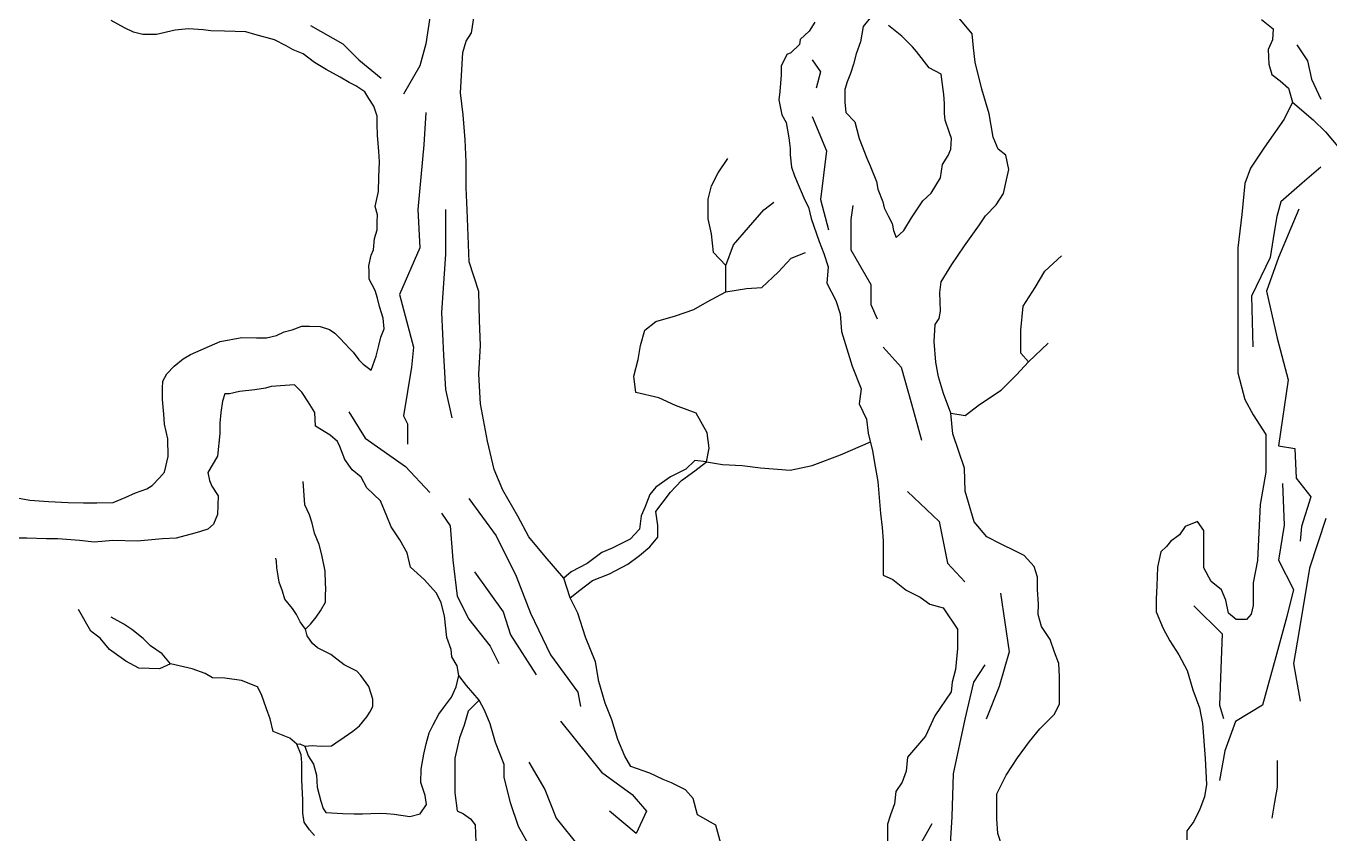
# Model space of a CAD drawing. Header units: millimetres. Extents: x -8050 to 7892, y -21 to 20150.
# Drawn here: x -3284 to 685, y 10812 to 13272 of the extents above; entities that cross this region are included whole.
import ezdxf

# ---------------------------------------------------------------- set-up
doc = ezdxf.new("R2010")
doc.units = ezdxf.units.MM
doc.layers.add('ceco.net 158', color=7, linetype='Continuous')

msp = doc.modelspace()

# ---------------------------------------------------------------- linework, layer by layer
at = {"layer": 'ceco.net 158'}
for p, q in [((-2054.9, 13298.4), (-2067.2, 13218.3)), ((-1927.8, 13251.1), (-1920.2, 13303.1)), ((-697.1, 13318.1), (-735.5, 13271.1)), ((-404.2, 13248.6), (-443.1, 13296.5)), ((-2984.5, 13266.2), (-3024.9, 13289.3)), ((-2957.1, 13253.2), (-2984.5, 13266.2)), ((-2830.1, 13259), (-2886.4, 13246)), ((-2789.7, 13263.3), (-2830.1, 13259)), ((-2745, 13260.4), (-2789.7, 13263.3)), ((-2721.9, 13257.5), (-2745, 13260.4)), ((-2680.1, 13256.1), (-2721.9, 13257.5)), ((-2418.3, 13273.8), (-2319.8, 13218.3)), ((-882.9, 13284), (-900, 13256.2)), ((-735.5, 13271.1), (-744.1, 13224.2)), ((-618, 13241.2), (-658.6, 13273.3)), ((476.6, 13292.3), (512.4, 13263.2)), ((512.4, 13263.2), (510.1, 13229.7)), ((-2928.2, 13246), (-2957.1, 13253.2)), ((-2886.4, 13246), (-2928.2, 13246)), ((-2615.2, 13254.6), (-2680.1, 13256.1)), ((-2587.8, 13246), (-2615.2, 13254.6)), ((-2527.2, 13230.1), (-2587.8, 13246)), ((-2492.6, 13211.4), (-2527.2, 13230.1)), ((-2319.8, 13218.3), (-2270.5, 13169.1)), ((-2067.2, 13218.3), (-2085.7, 13150.6)), ((-1954.5, 13191.5), (-1944.3, 13225.7)), ((-1944.3, 13225.7), (-1927.8, 13251.1)), ((-927.8, 13230.6), (-929.9, 13215.6)), ((-900, 13256.2), (-927.8, 13230.6)), ((-744.1, 13224.2), (-756.9, 13187.8)), ((-586, 13209.2), (-618, 13241.2)), ((-399.7, 13205.2), (-404.2, 13248.6)), ((510.1, 13229.7), (496.7, 13200.6)), ((-2470.9, 13199.8), (-2492.6, 13211.4)), ((-2440.6, 13186.9), (-2470.9, 13199.8)), ((-2406, 13160.9), (-2440.6, 13186.9)), ((-1961.6, 13068.6), (-1954.5, 13191.5)), ((-968.4, 13185.7), (-985.5, 13149.4)), ((-955.6, 13190), (-968.4, 13185.7)), ((-929.9, 13215.6), (-955.6, 13190)), ((-756.9, 13187.8), (-765.4, 13155.8)), ((-573.2, 13194.3), (-586, 13209.2)), ((-534.7, 13145.1), (-573.2, 13194.3)), ((-395.1, 13161.8), (-399.7, 13205.2)), ((496.7, 13200.6), (499.6, 13156.4)), ((584.3, 13215.2), (616.7, 13166.5)), ((-2369.9, 13139.3), (-2406, 13160.9)), ((-2328.1, 13116.2), (-2369.9, 13139.3)), ((-2270.5, 13169.1), (-2202.7, 13113.6)), ((-2085.7, 13150.6), (-2135, 13064.4)), ((-985.5, 13149.4), (-985.5, 13123.8)), ((-890.6, 13169.1), (-865.9, 13132.1)), ((-765.4, 13155.8), (-774, 13128)), ((-498.4, 13125.9), (-534.7, 13145.1)), ((-374.6, 13079.6), (-395.1, 13161.8)), ((499.6, 13156.4), (507.9, 13124.6)), ((616.7, 13166.5), (628.9, 13109.8)), ((-2300.7, 13100.3), (-2328.1, 13116.2)), ((-2280.5, 13090.2), (-2300.7, 13100.3)), ((-985.5, 13123.8), (-989.8, 13072.5)), ((-865.9, 13132.1), (-878.3, 13082.8)), ((-784.7, 13102.4), (-791.1, 13078.9)), ((-774, 13128), (-784.7, 13102.4)), ((-494.1, 13093.9), (-498.4, 13125.9)), ((507.9, 13124.6), (534.2, 13105.2)), ((534.2, 13105.2), (559.1, 13083.1)), ((628.9, 13109.8), (657.3, 13049)), ((-2253.1, 13071.5), (-2280.5, 13090.2)), ((-2240.1, 13051.3), (-2253.1, 13071.5)), ((-1952.9, 13001.3), (-1961.6, 13068.6)), ((-989.8, 13072.5), (-991.9, 13046.9)), ((-791.1, 13078.9), (-791.1, 13040.5)), ((-489.8, 13064), (-494.1, 13093.9)), ((-487.7, 13036.2), (-489.8, 13064)), ((-351.7, 13004.3), (-374.6, 13079.6)), ((559.1, 13083.1), (571.1, 13040)), ((-2225.7, 13028.2), (-2240.1, 13051.3)), ((-2215.6, 12997.9), (-2225.7, 13028.2)), ((-991.9, 13046.9), (-983.4, 13002)), ((-791.1, 13040.5), (-788.9, 13008.4)), ((-487.7, 13006.3), (-487.7, 13036.2)), ((571.1, 13040), (545.5, 12988.8)), ((571.1, 13040), (633.8, 12986)), ((-2215.6, 12973.4), (-2215.6, 12997.9)), ((-2067.2, 13008.9), (-2073.4, 12910.4)), ((-1947, 12925.3), (-1952.9, 13001.3)), ((-983.4, 13002), (-970.5, 12978.5)), ((-890.6, 12996.6), (-847.5, 12891.9)), ((-788.9, 13008.4), (-761.2, 12980.7)), ((-761.2, 12980.7), (-754.8, 12957.2)), ((-485.6, 12984.9), (-487.7, 13006.3)), ((-472.7, 12946.5), (-485.6, 12984.9)), ((-340.3, 12933.5), (-351.7, 13004.3)), ((545.5, 12988.8), (485.7, 12903.4)), ((633.8, 12986), (672.1, 12949.5)), ((-2214.1, 12938.8), (-2215.6, 12973.4)), ((-970.5, 12978.5), (-962, 12931.5)), ((-754.8, 12957.2), (-748.3, 12929.4)), ((-466.3, 12929.4), (-472.7, 12946.5)), ((672.1, 12949.5), (713.9, 12898.9)), ((-2209.8, 12891.2), (-2214.1, 12938.8)), ((-2073.4, 12910.4), (-2091.8, 12713.3)), ((-1944.1, 12858.1), (-1947, 12925.3)), ((-962, 12931.5), (-957.7, 12899.5)), ((-748.3, 12929.4), (-724.8, 12869.6)), ((-468.5, 12897.3), (-466.3, 12929.4)), ((-324.3, 12897), (-340.3, 12933.5)), ((485.7, 12903.4), (443, 12839.4)), ((-2208.4, 12858), (-2209.8, 12891.2)), ((-1177.5, 12825.1), (-1147.5, 12868.4)), ((-957.7, 12899.5), (-957.7, 12880.3)), ((-957.7, 12880.3), (-953.4, 12841.8)), ((-847.5, 12891.9), (-865.9, 12744.1)), ((-724.8, 12869.6), (-714.2, 12846.1)), ((-494.1, 12850.4), (-477, 12878.1)), ((-477, 12878.1), (-468.5, 12897.3)), ((-301.5, 12878.7), (-324.3, 12897)), ((-292.3, 12835.3), (-301.5, 12878.7)), ((-2209.8, 12811.9), (-2208.4, 12858)), ((-1944.1, 12779.1), (-1944.1, 12858.1)), ((-1197.5, 12785.2), (-1177.5, 12825.1)), ((-953.4, 12841.8), (-944.9, 12816.2)), ((-714.2, 12846.1), (-694.9, 12799.1)), ((-500.5, 12809.8), (-494.1, 12850.4)), ((-299.2, 12803.3), (-292.3, 12835.3)), ((443, 12839.4), (426, 12792.4)), ((657.3, 12842.3), (600.5, 12793.7)), ((-2211.2, 12768.6), (-2209.8, 12811.9)), ((-1207.5, 12745.3), (-1197.5, 12785.2)), ((-944.9, 12816.2), (-912.9, 12741.4)), ((-694.9, 12799.1), (-690.7, 12775.6)), ((-528.3, 12762.8), (-500.5, 12809.8)), ((-308.3, 12762.3), (-299.2, 12803.3)), ((426, 12792.4), (417.4, 12698.5)), ((600.5, 12793.7), (535.7, 12737)), ((-2221.5, 12722.8), (-2211.2, 12768.6)), ((-1941.2, 12711.9), (-1944.1, 12779.1)), ((-1207.5, 12685.4), (-1207.5, 12745.3)), ((-912.9, 12741.4), (-902.2, 12720.1)), ((-865.9, 12744.1), (-841.3, 12651.7)), ((-690.7, 12775.6), (-675.7, 12737.1)), ((-553.9, 12739.3), (-528.3, 12762.8)), ((-331.2, 12728), (-308.3, 12762.3)), ((-2214.2, 12696.6), (-2221.5, 12722.8)), ((-2091.8, 12713.3), (-2085.7, 12596.3)), ((-2005.6, 12577.8), (-2005.6, 12713.3)), ((-1938.2, 12632.9), (-1941.2, 12711.9)), ((-1084.3, 12658.7), (-1037.7, 12712)), ((-1037.7, 12712), (-1007.7, 12735.3)), ((-902.2, 12720.1), (-893.6, 12685.9)), ((-767.4, 12725.6), (-773.5, 12682.5)), ((-675.7, 12737.1), (-671.4, 12717.9)), ((-671.4, 12717.9), (-658.6, 12692.3)), ((-588.1, 12688), (-553.9, 12739.3)), ((-363.1, 12693.8), (-331.2, 12728)), ((535.7, 12737), (523.5, 12692.4)), ((590.5, 12714.3), (529.1, 12567)), ((-2215.6, 12674.7), (-2214.2, 12696.6)), ((-2215.6, 12651.4), (-2215.6, 12674.7)), ((-1197.5, 12638.8), (-1207.5, 12685.4)), ((-893.6, 12685.9), (-870.1, 12615.4)), ((-773.5, 12682.5), (-773.5, 12590.1)), ((-658.6, 12692.3), (-647.9, 12670.9)), ((-647.9, 12670.9), (-643.7, 12649.6)), ((-611.6, 12649.6), (-588.1, 12688)), ((-427.1, 12602.4), (-381.4, 12666.4)), ((-381.4, 12666.4), (-363.1, 12693.8)), ((417.4, 12698.5), (404.6, 12596.1)), ((523.5, 12692.4), (515.4, 12643.8)), ((-2225.8, 12590.2), (-2222.9, 12625.2)), ((-2222.9, 12625.2), (-2215.6, 12651.4)), ((-1935.3, 12554), (-1938.2, 12632.9)), ((-1190.8, 12582.2), (-1197.5, 12638.8)), ((-1130.9, 12605.5), (-1084.3, 12658.7)), ((-643.7, 12649.6), (-635.1, 12628.2)), ((-635.1, 12628.2), (-611.6, 12649.6)), ((515.4, 12643.8), (503.2, 12566.8)), ((-2233.1, 12574.2), (-2225.8, 12590.2)), ((-2085.7, 12596.3), (-2147.3, 12454.6)), ((-1154.2, 12542.3), (-1190.8, 12582.2)), ((-1154.2, 12542.3), (-1130.9, 12605.5)), ((-954.5, 12565.6), (-911.2, 12582.2)), ((-870.1, 12615.4), (-855.2, 12579.1)), ((-773.5, 12590.1), (-711.9, 12485.4)), ((-465.9, 12545.4), (-427.1, 12602.4)), ((404.6, 12596.1), (404.6, 12510.7)), ((-2240.4, 12542.1), (-2233.1, 12574.2)), ((-2017.9, 12399.2), (-2005.6, 12577.8)), ((-1906.1, 12463.3), (-1935.3, 12554)), ((-994.4, 12522.3), (-954.5, 12565.6)), ((-855.2, 12579.1), (-842.3, 12538.5)), ((-497.9, 12492.9), (-465.9, 12545.4)), ((-182.2, 12525.6), (-132.3, 12572.2)), ((503.2, 12566.8), (446.5, 12449.3)), ((529.1, 12567), (492.2, 12464.6)), ((-2239, 12524.7), (-2240.4, 12542.1)), ((-2239, 12501.3), (-2239, 12524.7)), ((-1154.2, 12505.7), (-1154.2, 12542.3)), ((-1154.2, 12462.4), (-1154.2, 12505.7)), ((-1044.4, 12475.7), (-994.4, 12522.3)), ((-842.3, 12538.5), (-846.6, 12489.4)), ((-212.2, 12475.7), (-182.2, 12525.6)), ((404.6, 12510.7), (404.6, 12446.7)), ((-2221.5, 12466.4), (-2239, 12501.3)), ((-2214.2, 12443.1), (-2221.5, 12466.4)), ((-1903.1, 12375.6), (-1906.1, 12463.3)), ((-1154.2, 12462.4), (-1091, 12472.4)), ((-1091, 12472.4), (-1044.4, 12475.7)), ((-846.6, 12489.4), (-818.8, 12436)), ((-711.9, 12485.4), (-711.9, 12423.8)), ((-502.4, 12460.9), (-497.9, 12492.9)), ((-248.8, 12419.1), (-212.2, 12475.7)), ((492.2, 12464.6), (525, 12321.3)), ((-2208.3, 12418.3), (-2214.2, 12443.1)), ((-2147.3, 12454.6), (-2104.2, 12294.5)), ((-1250.7, 12409.1), (-1210.8, 12432.4)), ((-1210.8, 12432.4), (-1154.2, 12462.4)), ((-818.8, 12436), (-806, 12395.4)), ((-711.9, 12423.8), (-693.5, 12380.7)), ((-500.2, 12403.8), (-502.4, 12460.9)), ((404.6, 12446.7), (404.6, 12378.4)), ((446.5, 12449.3), (450.5, 12295.3)), ((-2196.7, 12381.9), (-2208.3, 12418.3)), ((-2011.8, 12269.9), (-2017.9, 12399.2)), ((-1367.2, 12372.5), (-1307.3, 12389.2)), ((-1307.3, 12389.2), (-1250.7, 12409.1)), ((-806, 12395.4), (-801.8, 12342)), ((-504.7, 12381), (-500.2, 12403.8)), ((-255.4, 12345.9), (-248.8, 12419.1)), ((-2498.4, 12341.1), (-2473.6, 12346.9)), ((-2473.6, 12346.9), (-2444.5, 12358.5)), ((-2444.5, 12358.5), (-2421.1, 12358.5)), ((-2421.1, 12358.5), (-2389.1, 12357.1)), ((-2389.1, 12357.1), (-2359.9, 12348.3)), ((-2359.9, 12348.3), (-2343.9, 12336.7)), ((-2204, 12325), (-2193.8, 12349.8)), ((-2193.8, 12349.8), (-2196.7, 12381.9)), ((-1900.2, 12299.6), (-1903.1, 12375.6)), ((-1413.8, 12299.3), (-1400.5, 12345.9)), ((-1400.5, 12345.9), (-1367.2, 12372.5)), ((-519.1, 12311.8), (-516.1, 12362.7)), ((-516.1, 12362.7), (-504.7, 12381)), ((-255.4, 12276), (-255.4, 12345.9)), ((404.6, 12378.4), (404.6, 12288.7)), ((-2783.2, 12271.5), (-2693.4, 12311.3)), ((-2693.4, 12311.3), (-2626.6, 12323.6)), ((-2626.6, 12323.6), (-2582.9, 12322.1)), ((-2582.9, 12322.1), (-2552.3, 12322.1)), ((-2552.3, 12322.1), (-2521.7, 12329.4)), ((-2521.7, 12329.4), (-2498.4, 12341.1)), ((-2343.9, 12336.7), (-2329.3, 12322.1)), ((-2329.3, 12322.1), (-2311.8, 12303.2)), ((-2209.8, 12298.8), (-2204, 12325)), ((-801.8, 12342), (-768.9, 12236.6)), ((-514.3, 12248.7), (-519.1, 12311.8)), ((-232.1, 12249.4), (-172.2, 12306)), ((525, 12321.3), (557.7, 12194.4)), ((-2805.3, 12258.3), (-2783.2, 12271.5)), ((-2311.8, 12303.2), (-2300.2, 12291.5)), ((-2300.2, 12291.5), (-2288.5, 12278.4)), ((-2288.5, 12278.4), (-2271, 12255.1)), ((-2233.1, 12224.5), (-2218.6, 12266.7)), ((-2218.6, 12266.7), (-2209.8, 12298.8)), ((-2104.2, 12294.5), (-2110.3, 12232.9)), ((-2005.6, 12165.2), (-2011.8, 12269.9)), ((-1906.1, 12211.9), (-1900.2, 12299.6)), ((-1420.5, 12256.1), (-1413.8, 12299.3)), ((-675, 12294.5), (-619.5, 12232.9)), ((-232.1, 12249.4), (-255.4, 12276)), ((404.6, 12288.7), (404.6, 12216.2)), ((-2855.4, 12212.6), (-2833.3, 12236.2)), ((-2833.3, 12236.2), (-2805.3, 12258.3)), ((-2271, 12255.1), (-2257.9, 12242)), ((-2257.9, 12242), (-2233.1, 12224.5)), ((-2110.3, 12232.9), (-2135, 12085.1)), ((-1433.8, 12206.1), (-1420.5, 12256.1)), ((-768.9, 12236.6), (-742.1, 12166.7)), ((-619.5, 12232.9), (-588.7, 12122)), ((-506.2, 12203.4), (-514.3, 12248.7)), ((-268.8, 12209.5), (-232.1, 12249.4)), ((-2868.6, 12168.5), (-2867.2, 12190.6)), ((-2867.2, 12190.6), (-2855.4, 12212.6)), ((-1900.2, 12121.2), (-1906.1, 12211.9)), ((-1427.2, 12156.2), (-1433.8, 12206.1)), ((-491.6, 12153.3), (-506.2, 12203.4)), ((-315.4, 12162.9), (-268.8, 12209.5)), ((404.6, 12216.2), (426, 12135.1)), ((557.7, 12194.4), (529.1, 11993.8)), ((-2868.6, 12134.6), (-2868.6, 12168.5)), ((-2679, 12152), (-2686.4, 12129.8)), ((-2664.2, 12152), (-2679, 12152)), ((-2634.5, 12159.4), (-2664.2, 12152)), ((-2587.6, 12164.3), (-2634.5, 12159.4)), ((-2555.5, 12169.3), (-2587.6, 12164.3)), ((-2538.3, 12174.2), (-2555.5, 12169.3)), ((-2466.7, 12179.1), (-2538.3, 12174.2)), ((-2444.4, 12156.9), (-2466.7, 12179.1)), ((-2424.7, 12127.3), (-2444.4, 12156.9)), ((-1987.1, 12078.9), (-2005.6, 12165.2)), ((-1357.3, 12139.6), (-1427.2, 12156.2)), ((-742.1, 12166.7), (-747.4, 12121)), ((-469, 12093.4), (-491.6, 12153.3)), ((-381.9, 12119.6), (-315.4, 12162.9)), ((-2864.2, 12090.4), (-2868.6, 12134.6)), ((-2686.4, 12129.8), (-2691.3, 12095.2)), ((-2404.9, 12095.2), (-2424.7, 12127.3)), ((-1879.3, 12007.6), (-1900.2, 12121.2)), ((-1307.3, 12116.3), (-1357.3, 12139.6)), ((-1244.1, 12093), (-1307.3, 12116.3)), ((-747.4, 12121), (-725.9, 12075.3)), ((-588.7, 12122), (-557.9, 12011.2)), ((-425.2, 12086.3), (-381.9, 12119.6)), ((426, 12135.1), (451.6, 12088.1)), ((-2862.8, 12059.5), (-2864.2, 12090.4)), ((-2691.3, 12095.2), (-2693.8, 12063.1)), ((-2402.5, 12053.2), (-2404.9, 12095.2)), ((-2301.3, 12097.4), (-2252, 12017.3)), ((-2135, 12085.1), (-2122.6, 12060.5)), ((-1210.8, 12033.1), (-1244.1, 12093)), ((-725.9, 12075.3), (-720.6, 12032.3)), ((-469, 12093.4), (-425.2, 12086.3)), ((-462.5, 12030.4), (-469, 12093.4)), ((451.6, 12088.1), (490, 12028.4)), ((-2852.4, 12015.4), (-2862.8, 12059.5)), ((-2693.8, 12031), (-2701.2, 11961.9)), ((-2693.8, 12063.1), (-2693.8, 12031)), ((-2358, 12026.1), (-2402.5, 12053.2)), ((-2402.5, 12053.2), (-2402.5, 12053.2)), ((-2122.6, 12060.5), (-2122.6, 11998.9)), ((-1204.1, 11986.5), (-1210.8, 12033.1)), ((-720.6, 12032.3), (-707.1, 11978.5)), ((-426.9, 11925.2), (-462.5, 12030.4)), ((490, 12028.4), (490, 11913.1)), ((-2851, 11960.9), (-2852.4, 12015.4)), ((-2335.8, 12006.4), (-2358, 12026.1)), ((-2328.4, 11991.5), (-2335.8, 12006.4)), ((-2313.6, 11952), (-2328.4, 11991.5)), ((-2252, 12017.3), (-2128.8, 11931.1)), ((-1859.4, 11921.4), (-1879.3, 12007.6)), ((-804.7, 11966.5), (-713.8, 12005.4)), ((529.1, 11993.8), (578.2, 11985.6)), ((-2862.8, 11913.8), (-2851, 11960.9)), ((-2701.2, 11961.9), (-2730.8, 11912.6)), ((-2701.2, 11961.9), (-2701.2, 11961.9)), ((-2291.4, 11920), (-2313.6, 11952)), ((-1247.9, 11948.9), (-1275.7, 11923)), ((-1212.6, 11945.2), (-1247.9, 11948.9)), ((-1212.6, 11945.2), (-1204.1, 11986.5)), ((-891.2, 11933.2), (-804.7, 11966.5)), ((-707.1, 11978.5), (-699, 11930.2)), ((578.2, 11985.6), (582.3, 11895.5)), ((-2877.5, 11896.1), (-2862.8, 11913.8)), ((-2730.8, 11912.6), (-2725.9, 11887.9)), ((-2264.2, 11897.7), (-2291.4, 11920)), ((-2128.8, 11931.1), (-2054.9, 11851.1)), ((-1832.9, 11858.5), (-1859.4, 11921.4)), ((-1275.7, 11923), (-1322.1, 11898.9)), ((-1288.7, 11887.8), (-1247.9, 11917.4)), ((-1247.9, 11917.4), (-1212.6, 11945.2)), ((-1212.6, 11945.2), (-1164.2, 11936.6)), ((-1164.2, 11936.6), (-1104.3, 11933.2)), ((-1104.3, 11933.2), (-1047.7, 11926.6)), ((-1047.7, 11926.6), (-957.8, 11919.9)), ((-957.8, 11919.9), (-891.2, 11933.2)), ((-699, 11930.2), (-691, 11884.5)), ((-425.3, 11855.7), (-426.9, 11925.2)), ((490, 11913.1), (472.9, 11814.9)), ((-2915.8, 11862.3), (-2899.6, 11872.6)), ((-2899.6, 11872.6), (-2877.5, 11896.1)), ((-2725.9, 11887.9), (-2718.5, 11870.6)), ((-2718.5, 11870.6), (-2718.5, 11870.6)), ((-2718.5, 11870.6), (-2698.7, 11841)), ((-2436.2, 11828.8), (-2440.3, 11884.6)), ((-2246.9, 11865.7), (-2264.2, 11897.7)), ((-1322.1, 11898.9), (-1366.6, 11867.4)), ((-1322.1, 11852.5), (-1288.7, 11887.8)), ((-691, 11884.5), (-682.9, 11787.7)), ((541.3, 11879.2), (545.4, 11752.2)), ((582.3, 11895.5), (627.3, 11838.2)), ((-3322.2, 11837.2), (-3272.1, 11828.4)), ((-3272.1, 11828.4), (-3216.1, 11824)), ((-3018.8, 11821), (-2982, 11835.8)), ((-2982, 11835.8), (-2951.1, 11850.5)), ((-2951.1, 11850.5), (-2915.8, 11862.3)), ((-2698.7, 11841), (-2701.2, 11784.2)), ((-2434.9, 11813.9), (-2436.2, 11828.8)), ((-2205, 11826.2), (-2246.9, 11865.7)), ((-1936.3, 11832.7), (-1853.3, 11719.2)), ((-1786.5, 11778.9), (-1832.9, 11858.5)), ((-1385.1, 11845.1), (-1400, 11806.2)), ((-1366.6, 11867.4), (-1385.1, 11845.1)), ((-1344.3, 11822.8), (-1322.1, 11852.5)), ((-600.8, 11854.5), (-504.8, 11762.9)), ((-397.8, 11761.9), (-425.3, 11855.7)), ((627.3, 11838.2), (598.7, 11748.2)), ((-3216.1, 11824), (-3155.8, 11821)), ((-3155.8, 11821), (-3108.7, 11819.6)), ((-3108.7, 11819.6), (-3068.9, 11819.6)), ((-3068.9, 11819.6), (-3018.8, 11821)), ((-2421.3, 11783.9), (-2434.9, 11813.9)), ((-2185.2, 11779.3), (-2205, 11826.2)), ((-2019.2, 11789), (-1993, 11749.8)), ((-1400, 11806.2), (-1411.1, 11780.2)), ((-1366.6, 11793.2), (-1344.3, 11822.8)), ((-1361, 11750.5), (-1366.6, 11793.2)), ((472.9, 11814.9), (468.6, 11729.5)), ((-2713.5, 11754.6), (-2730.8, 11739.8)), ((-2701.2, 11784.2), (-2713.5, 11754.6)), ((-2701.2, 11784.2), (-2701.2, 11784.2)), ((-2413.1, 11758), (-2421.3, 11783.9)), ((-2406.3, 11728.1), (-2413.1, 11758)), ((-2172.9, 11747.2), (-2185.2, 11779.3)), ((-1993, 11749.8), (-1984.3, 11645.1)), ((-1753.4, 11716), (-1786.5, 11778.9)), ((-1411.1, 11780.2), (-1416.7, 11739.4)), ((-1361, 11715.3), (-1361, 11750.5)), ((-682.9, 11787.7), (-677.5, 11744.7)), ((-504.8, 11762.9), (-478.6, 11636.3)), ((-358.9, 11716.6), (-397.8, 11761.9)), ((282.2, 11762.7), (244.4, 11748)), ((301, 11735.4), (282.2, 11762.7)), ((545.4, 11752.2), (529.1, 11645.8)), ((672.4, 11772.7), (623.2, 11621.2)), ((-3281.4, 11712.6), (-3320.9, 11712.6)), ((-3222.1, 11710.2), (-3281.4, 11712.6)), ((-3204.8, 11710.2), (-3222.1, 11710.2)), ((-3187.6, 11710.2), (-3204.8, 11710.2)), ((-3120.9, 11705.2), (-3187.6, 11710.2)), ((-2869.1, 11710.2), (-2923.4, 11705.2)), ((-2827.1, 11712.6), (-2869.1, 11710.2)), ((-2770.3, 11727.4), (-2827.1, 11712.6)), ((-2753, 11732.4), (-2770.3, 11727.4)), ((-2730.8, 11739.8), (-2753, 11732.4)), ((-2391.3, 11692.7), (-2406.3, 11728.1)), ((-2145.7, 11707.7), (-2172.9, 11747.2)), ((-1853.3, 11719.2), (-1792.2, 11597.1)), ((-1703.7, 11656.3), (-1753.4, 11716)), ((-1444.5, 11709.7), (-1500.1, 11681.9)), ((-1416.7, 11739.4), (-1444.5, 11709.7)), ((-1385.1, 11685.6), (-1361, 11715.3)), ((-677.5, 11744.7), (-674.9, 11704.4)), ((-315.3, 11694), (-358.9, 11716.6)), ((227.6, 11722.8), (200.3, 11701.8)), ((244.4, 11748), (227.6, 11722.8)), ((301, 11703.9), (301, 11735.4)), ((301, 11735.4), (301, 11735.4)), ((468.6, 11729.5), (464.4, 11644.2)), ((598.7, 11748.2), (594.6, 11703.1)), ((-3076.5, 11700.3), (-3120.9, 11705.2)), ((-3041.9, 11702.8), (-3076.5, 11700.3)), ((-3019.7, 11705.2), (-3041.9, 11702.8)), ((-2945.6, 11702.8), (-3019.7, 11705.2)), ((-2923.4, 11705.2), (-2945.6, 11702.8)), ((-2383.1, 11661.4), (-2391.3, 11692.7)), ((-2123.5, 11668.2), (-2145.7, 11707.7)), ((-1500.1, 11681.9), (-1531.7, 11668.9)), ((-1416.7, 11659.7), (-1385.1, 11685.6)), ((-674.9, 11704.4), (-674.9, 11639.9)), ((-271.6, 11672.9), (-315.3, 11694)), ((-245.7, 11660), (-271.6, 11672.9)), ((170.9, 11670.3), (160.4, 11624.1)), ((187.7, 11687.1), (170.9, 11670.3)), ((200.3, 11701.8), (187.7, 11687.1)), ((301, 11661.9), (301, 11703.9)), ((-2522, 11642.3), (-2523.4, 11651.8)), ((-2520.7, 11621.9), (-2522, 11642.3)), ((-2373.6, 11612.4), (-2383.1, 11661.4)), ((-2113.6, 11623.8), (-2123.5, 11668.2)), ((-1984.3, 11645.1), (-1971.2, 11536)), ((-1647.3, 11590.1), (-1703.7, 11656.3)), ((-1576.2, 11635.5), (-1624.4, 11609.6)), ((-1531.7, 11668.9), (-1576.2, 11635.5)), ((-1507.6, 11604), (-1451.9, 11633.7)), ((-1451.9, 11633.7), (-1416.7, 11659.7)), ((-674.9, 11639.9), (-674.9, 11599.6)), ((-478.6, 11636.3), (-426.3, 11579.6)), ((-215, 11626), (-245.7, 11660)), ((301, 11622), (301, 11661.9)), ((464.4, 11644.2), (451.6, 11575.9)), ((529.1, 11645.8), (574.1, 11555.7)), ((-2516.6, 11597.4), (-2520.7, 11621.9)), ((-2513.9, 11578.3), (-2516.6, 11597.4)), ((-2372.2, 11574.2), (-2373.6, 11612.4)), ((-2071.6, 11586.7), (-2113.6, 11623.8)), ((-1918.8, 11610.2), (-1831.5, 11488)), ((-1792.2, 11597.1), (-1748.6, 11483.6)), ((-1624.4, 11609.6), (-1647.3, 11590.1)), ((-1627.4, 11530.4), (-1647.3, 11590.1)), ((-1559.5, 11583.6), (-1507.6, 11604)), ((-674.9, 11599.6), (-645.3, 11586.1)), ((-205.3, 11593.7), (-215, 11626)), ((-205.3, 11556.5), (-205.3, 11593.7)), ((160.4, 11624.1), (158.3, 11567.5)), ((324.1, 11580.1), (301, 11622)), ((623.2, 11621.2), (590.5, 11424.7)), ((-2503, 11551.1), (-2513.9, 11578.3)), ((-2496.2, 11526.6), (-2503, 11551.1)), ((-2370.9, 11559.3), (-2372.2, 11574.2)), ((-2372.2, 11537.5), (-2370.9, 11559.3)), ((-2034.6, 11544.8), (-2071.6, 11586.7)), ((-1627.4, 11530.4), (-1598.4, 11553.9)), ((-1598.4, 11553.9), (-1559.5, 11583.6)), ((-645.3, 11586.1), (-605, 11553.9)), ((-605, 11553.9), (-561.9, 11532.4)), ((-202, 11511.2), (-205.3, 11556.5)), ((158.3, 11567.5), (156.2, 11527.6)), ((355.6, 11554.9), (324.1, 11580.1)), ((368.2, 11523.4), (355.6, 11554.9)), ((451.6, 11575.9), (451.6, 11507.6)), ((574.1, 11555.7), (553.6, 11473.9)), ((-2473, 11498), (-2496.2, 11526.6)), ((-2387.2, 11491.2), (-2372.2, 11517.1)), ((-2372.2, 11517.1), (-2372.2, 11537.5)), ((-2019.8, 11515.2), (-2034.6, 11544.8)), ((-2009.9, 11475.7), (-2019.8, 11515.2)), ((-1971.2, 11536), (-1936.3, 11466.2)), ((-1604.2, 11484), (-1627.4, 11530.4)), ((-561.9, 11532.4), (-532.4, 11510.9)), ((-532.4, 11510.9), (-492, 11500.1)), ((-317.2, 11544.7), (-291, 11365.8)), ((-203.1, 11479.8), (-202, 11511.2)), ((156.2, 11527.6), (156.2, 11487.7)), ((376.6, 11483.5), (368.2, 11523.4)), ((-3087.1, 11429.5), (-3124.1, 11494.8)), ((-2986.4, 11450.4), (-3024.5, 11472.1)), ((-2460.8, 11480.3), (-2473, 11498)), ((-2449.9, 11457.2), (-2460.8, 11480.3)), ((-2418.5, 11450.4), (-2400.8, 11472.1)), ((-2400.8, 11472.1), (-2387.2, 11491.2)), ((-2002.8, 11409.6), (-2009.9, 11475.7)), ((-1831.5, 11488), (-1809.7, 11418.2)), ((-1748.6, 11483.6), (-1687.5, 11357.1)), ((-1581, 11411.1), (-1604.2, 11484)), ((-492, 11500.1), (-449, 11435.6)), ((-192.7, 11443.2), (-203.1, 11479.8)), ((156.2, 11487.7), (177.2, 11437.3)), ((271.1, 11506.6), (357.1, 11420.6)), ((399.7, 11464.6), (376.6, 11483.5)), ((445.9, 11481.4), (431.2, 11464.6)), ((451.6, 11507.6), (445.9, 11481.4)), ((553.6, 11473.9), (520.9, 11351)), ((-2961.9, 11434), (-2986.4, 11450.4)), ((-2927.8, 11406.8), (-2961.9, 11434)), ((-2433.5, 11435.4), (-2449.9, 11457.2)), ((-2433.5, 11435.4), (-2418.5, 11450.4)), ((-2428.1, 11415), (-2433.5, 11435.4)), ((-1936.3, 11466.2), (-1870.8, 11383.3)), ((-449, 11435.6), (-449, 11376.5)), ((-166.5, 11404), (-192.7, 11443.2)), ((177.2, 11437.3), (198.2, 11399.6)), ((431.2, 11464.6), (399.7, 11464.6)), ((-3058.8, 11407.7), (-3087.1, 11429.5)), ((-3030.4, 11372.9), (-3058.8, 11407.7)), ((-2904.7, 11385), (-2927.8, 11406.8)), ((-2411.7, 11391.8), (-2428.1, 11415)), ((-2396.8, 11378.2), (-2411.7, 11391.8)), ((-1990.2, 11372.9), (-2002.8, 11409.6)), ((-1809.7, 11418.2), (-1731.1, 11296)), ((-1550.5, 11336), (-1581, 11411.1)), ((-153.5, 11364.8), (-166.5, 11404)), ((198.2, 11399.6), (225.5, 11357.6)), ((357.1, 11420.6), (353, 11314.2)), ((590.5, 11424.7), (574.1, 11330.6)), ((-2980.3, 11338), (-3030.4, 11372.9)), ((-2869.3, 11360.5), (-2904.7, 11385)), ((-2844.7, 11329.2), (-2869.3, 11360.5)), ((-2355.9, 11357.8), (-2396.8, 11378.2)), ((-2338.2, 11344.2), (-2355.9, 11357.8)), ((-1988.3, 11350.7), (-1990.2, 11372.9)), ((-1870.8, 11383.3), (-1844.6, 11330.9)), ((-1687.5, 11357.1), (-1604.6, 11243.7)), ((-449, 11376.5), (-454.4, 11312)), ((-291, 11365.8), (-321.5, 11261.1)), ((-140.4, 11330.8), (-153.5, 11364.8)), ((225.5, 11357.6), (250.7, 11309.3)), ((-2941.1, 11316.2), (-2980.3, 11338)), ((-2878, 11314.1), (-2941.1, 11316.2)), ((-2844.7, 11329.2), (-2878, 11314.1)), ((-2778, 11314.2), (-2844.7, 11329.2)), ((-2738.5, 11300.6), (-2778, 11314.2)), ((-2315.1, 11326.5), (-2338.2, 11344.2)), ((-2276.9, 11307.4), (-2315.1, 11326.5)), ((-1971.9, 11323.7), (-1988.3, 11350.7)), ((-1966.1, 11293.8), (-1971.9, 11323.7)), ((-1540, 11275.5), (-1550.5, 11336)), ((-454.4, 11312), (-465.2, 11274.3)), ((-365.2, 11326.6), (-400.1, 11274.2)), ((-137.8, 11291.6), (-140.4, 11330.8)), ((353, 11314.2), (348.9, 11203.6)), ((520.9, 11351), (479.9, 11203.6)), ((574.1, 11330.6), (594.6, 11215.9)), ((-2716.7, 11287), (-2738.5, 11300.6)), ((-2678.6, 11285.6), (-2716.7, 11287)), ((-2628.2, 11278.8), (-2678.6, 11285.6)), ((-2579.2, 11259.8), (-2628.2, 11278.8)), ((-2264.7, 11293.8), (-2276.9, 11307.4)), ((-2240.2, 11261.1), (-2264.7, 11293.8)), ((-1974.8, 11260.1), (-1966.1, 11293.8)), ((-1943.3, 11263.4), (-1966.1, 11293.8)), ((-1521.5, 11209.6), (-1540, 11275.5)), ((-465.2, 11274.3), (-467.8, 11244.8)), ((-400.1, 11274.2), (-426.3, 11160.8)), ((-137.8, 11247.2), (-137.8, 11291.6)), ((250.7, 11309.3), (267.5, 11250.5)), ((-2567, 11236.6), (-2579.2, 11259.8)), ((-2552, 11193.1), (-2567, 11236.6)), ((-2227.9, 11221.6), (-2240.2, 11261.1)), ((-1989.3, 11228.3), (-1974.8, 11260.1)), ((-1904.8, 11219.1), (-1943.3, 11263.4)), ((-1604.6, 11243.7), (-1595.9, 11200)), ((-467.8, 11244.8), (-517.4, 11171.2)), ((-321.5, 11261.1), (-360.8, 11160.8)), ((-137.8, 11208), (-137.8, 11247.2)), ((267.5, 11250.5), (288.5, 11196)), ((-2541.1, 11161.7), (-2552, 11193.1)), ((-2237.4, 11182.2), (-2227.9, 11199.9)), ((-2227.9, 11199.9), (-2227.9, 11221.6)), ((-2027.9, 11176.2), (-2013.4, 11195.5)), ((-2013.4, 11195.5), (-1989.3, 11228.3)), ((-1904.8, 11219.1), (-1938.3, 11185.7)), ((-1888.1, 11188.1), (-1904.8, 11219.1)), ((-1500.4, 11159.6), (-1521.5, 11209.6)), ((-153.5, 11176.6), (-137.8, 11208)), ((288.5, 11196), (296.8, 11147.7)), ((348.9, 11203.6), (361.2, 11162.7)), ((479.9, 11203.6), (398, 11154.5)), ((-2531.6, 11123.6), (-2541.1, 11161.7)), ((-2268.8, 11141.3), (-2247, 11168.6)), ((-2247, 11168.6), (-2237.4, 11182.2)), ((-2044.3, 11144.3), (-2027.9, 11176.2)), ((-1938.3, 11185.7), (-1950.3, 11142.6)), ((-1871.3, 11147.4), (-1888.1, 11188.1)), ((-1656.7, 11155.3), (-1532.3, 10999.7)), ((-1482, 11099), (-1500.4, 11159.6)), ((-517.4, 11171.2), (-545.8, 11109.5)), ((-426.3, 11160.8), (-461.2, 10995)), ((-197.9, 11132.2), (-153.5, 11176.6)), ((398, 11154.5), (365.3, 11064.5)), ((-2481.2, 11103.2), (-2531.6, 11123.6)), ((-2315.1, 11105.9), (-2289.2, 11125)), ((-2289.2, 11125), (-2268.8, 11141.3)), ((-2066.4, 11086.5), (-2056.8, 11119.3)), ((-2056.8, 11119.3), (-2044.3, 11144.3)), ((-1950.3, 11142.6), (-1964.6, 11104.4)), ((-1854.6, 11090), (-1871.3, 11147.4)), ((-229.3, 11093), (-197.9, 11132.2)), ((296.8, 11147.7), (305.8, 11040.9)), ((-2460, 11085.5), (-2481.2, 11103.2)), ((-2460, 11085.5), (-2450.4, 11086.5)), ((-2446.4, 11052.9), (-2460, 11085.5)), ((-2450.4, 11086.5), (-2434.9, 11078.8)), ((-2434.9, 11078.8), (-2413.1, 11081.4)), ((-2434.9, 11078.8), (-2425.3, 11049.8)), ((-2413.1, 11081.4), (-2385.9, 11078.7)), ((-2385.9, 11078.7), (-2354.5, 11080.1)), ((-2354.5, 11080.1), (-2340.9, 11089.6)), ((-2340.9, 11089.6), (-2315.1, 11105.9)), ((-2073.2, 11054.7), (-2066.4, 11086.5)), ((-1964.6, 11104.4), (-1979, 11042.2)), ((-1828.3, 11023.1), (-1854.6, 11090)), ((-1460.9, 11049), (-1482, 11099)), ((-545.8, 11109.5), (-600.4, 11045.5)), ((-265.9, 11043.3), (-229.3, 11093)), ((-2444.9, 11028), (-2446.4, 11052.9)), ((-2425.3, 11049.8), (-2408.9, 11023.8)), ((-2080.9, 11008.4), (-2073.2, 11054.7)), ((-1979, 11042.2), (-1979, 10996.8)), ((-1442.5, 11017.4), (-1460.9, 11049)), ((-600.4, 11045.5), (-605.1, 11002.8)), ((-299.9, 10991), (-265.9, 11043.3)), ((305.8, 11040.9), (309.9, 10961.9)), ((365.3, 11064.5), (348.9, 10974.4)), ((525, 11035.8), (525, 10953.9)), ((-2444.9, 10999.9), (-2444.9, 11028)), ((-2444.9, 10976.5), (-2444.9, 10999.9)), ((-2408.9, 11023.8), (-2400.2, 10991)), ((-2081.9, 10968.8), (-2080.9, 11008.4)), ((-1979, 10996.8), (-1979, 10937)), ((-1828.3, 10984.8), (-1828.3, 11023.1)), ((-1753, 11029.9), (-1705, 10947)), ((-1532.3, 10999.7), (-1438.9, 10931.3)), ((-1384.6, 10996.3), (-1442.5, 11017.4)), ((-1345, 10977.9), (-1384.6, 10996.3)), ((-605.1, 11002.8), (-617, 10969.6)), ((-461.2, 10995), (-465.5, 10864.1)), ((-2441.8, 10914.2), (-2444.9, 10976.5)), ((-2400.2, 10991), (-2397.3, 10954.4)), ((-2069.3, 10928.3), (-2081.9, 10968.8)), ((-1809.2, 10905.9), (-1828.3, 10984.8)), ((-1318.7, 10967.4), (-1345, 10977.9)), ((-1276.6, 10946.3), (-1318.7, 10967.4)), ((-617, 10969.6), (-636, 10941.1)), ((-328.7, 10933.5), (-299.9, 10991)), ((309.9, 10961.9), (303.7, 10924.5)), ((-2397.3, 10954.4), (-2386.7, 10911)), ((-2064.5, 10901.3), (-2069.3, 10928.3)), ((-1979, 10937), (-1971.8, 10882)), ((-1705, 10947), (-1670, 10859.7)), ((-1438.9, 10931.3), (-1395.3, 10881.5)), ((-1252.9, 10920), (-1276.6, 10946.3)), ((-1239.7, 10869.9), (-1252.9, 10920)), ((-636, 10941.1), (-640.7, 10903.2)), ((-328.7, 10899.5), (-328.7, 10933.5)), ((303.7, 10924.5), (289.2, 10887.1)), ((525, 10953.9), (516.8, 10908.9)), ((-2441.8, 10875.2), (-2441.8, 10914.2)), ((-2386.7, 10911), (-2380, 10888.8)), ((-2380, 10888.8), (-2371.3, 10877.2)), ((-2371.3, 10877.2), (-2319.2, 10874.3)), ((-2259.4, 10873.3), (-2209.2, 10875.3)), ((-2209.2, 10875.3), (-2187, 10874.3)), ((-2083.8, 10872.4), (-2064.5, 10901.3)), ((-1971.8, 10882), (-1952.7, 10872.5)), ((-1785.2, 10834.2), (-1809.2, 10905.9)), ((-1426.5, 10813.1), (-1507.4, 10881.5)), ((-1395.3, 10881.5), (-1426.5, 10813.1)), ((-640.7, 10903.2), (-652.6, 10870)), ((-328.7, 10857.7), (-328.7, 10899.5)), ((289.2, 10887.1), (270.5, 10849.7)), ((516.8, 10908.9), (508.6, 10859.7)), ((-2437.1, 10847.2), (-2441.8, 10875.2)), ((-2421.5, 10823.8), (-2437.1, 10847.2)), ((-2319.2, 10874.3), (-2285.4, 10873.3)), ((-2285.4, 10873.3), (-2259.4, 10873.3)), ((-2187, 10874.3), (-2162.9, 10871.4)), ((-2162.9, 10871.4), (-2115.6, 10864.7)), ((-2115.6, 10864.7), (-2083.8, 10872.4)), ((-1952.7, 10872.5), (-1931.1, 10858.1)), ((-1931.1, 10858.1), (-1916.8, 10839)), ((-1916.8, 10839), (-1914.4, 10786.4)), ((-1670, 10859.7), (-1600.2, 10772.4)), ((-1184.4, 10838.3), (-1239.7, 10869.9)), ((-1168.6, 10783), (-1184.4, 10838.3)), ((-652.6, 10870), (-662.1, 10841.5)), ((-662.1, 10841.5), (-662.1, 10779.8)), ((-526.6, 10842.2), (-622.7, 10672.1)), ((-465.5, 10864.1), (-474.3, 10733.2)), ((-326, 10813.2), (-328.7, 10857.7)), ((270.5, 10849.7), (249.7, 10820.7)), ((-2405.9, 10806.6), (-2421.5, 10823.8)), ((-1747, 10767.3), (-1785.2, 10834.2)), ((-310.3, 10766.2), (-326, 10813.2)), ((249.7, 10820.7), (249.7, 10793.7))]:
    msp.add_line(p, q, dxfattribs=at)

doc.saveas('drawing.dxf')
